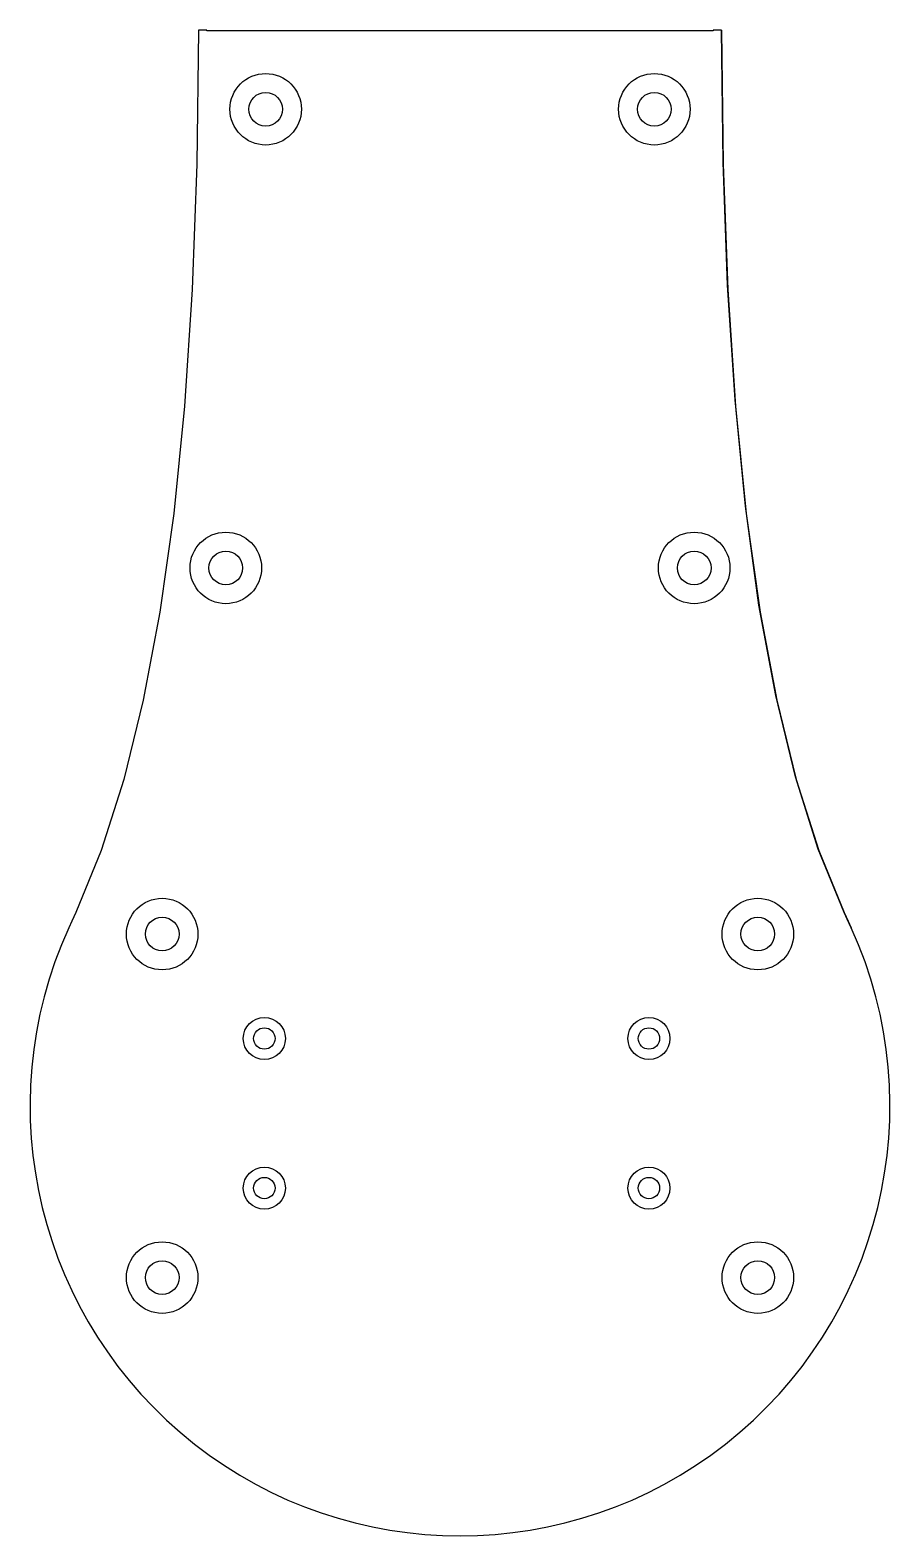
# Model space of a CAD drawing. Extents: x -51 to 51, y -147 to 32.
import ezdxf

# ---------------------------------------------------------------- set-up
doc = ezdxf.new("R2010")
doc.units = 0
doc.layers.add('MODELSKETCH_VISIBLE', color=7, linetype='CONTINUOUS')

msp = doc.modelspace()

# ---------------------------------------------------------------- linework, layer by layer
at = {"layer": 'MODELSKETCH_VISIBLE'}
for p, q in [((-30.1, 31.66), (-31.1, 31.66)), ((-30.1, 31.56), (-30.1, 31.66)), ((30.1, 31.56), (-30.1, 31.56)), ((30.1, 31.56), (-30.1, 31.56)), ((30.1, 31.66), (30.1, 31.56)), ((31.1, 31.66), (30.1, 31.66))]:
    msp.add_line(p, q, dxfattribs=at)
for points in [[(-31.1, 31.66), (-31.28, 15.72), (-31.83, 0.83), (-32.75, -13), (-34.03, -25.77), (-35.67, -37.48), (-37.65, -47.94), (-39.97, -57.38), (-42.64, -65.8), (-45.65, -73.18)], [(-31.1, 31.66), (-31.28, 15.72), (-31.83, 0.83), (-32.75, -13), (-34.03, -25.77), (-35.67, -37.48), (-37.65, -47.94), (-39.97, -57.38), (-42.64, -65.8), (-45.65, -73.18)], [(45.65, -73.18), (42.58, -65.65), (39.88, -57.06), (37.53, -47.4), (35.54, -36.67), (33.92, -24.89), (32.69, -12.28), (31.8, 1.35), (31.27, 15.99), (31.1, 31.66)], [(31.1, 31.66), (31.28, 15.72), (31.83, 0.83), (32.75, -13), (34.03, -25.77), (35.67, -37.48), (37.65, -47.94), (39.97, -57.38), (42.64, -65.8), (45.65, -73.18)], [(-45.65, -73.18), (-46.13, -74.2), (-46.51, -74.99)], [(-45.65, -73.18), (-46.13, -74.2), (-46.51, -74.99)], [(46.51, -74.99), (46.02, -73.98), (45.65, -73.18)], [(45.65, -73.18), (46.13, -74.2), (46.51, -74.99)]]:
    msp.add_lwpolyline(points, dxfattribs=at)
for centre, radius in [((-23.1, 22.26), 4.25), ((23.1, 22.26), 4.25), ((-23.1, 22.26), 2), ((23.1, 22.26), 2), ((-27.84, -32.24), 4.25), ((27.84, -32.24), 4.25), ((-27.84, -32.24), 2), ((27.84, -32.24), 2), ((-35.4, -75.74), 4.25), ((35.4, -75.74), 4.25), ((-35.4, -75.74), 2), ((35.4, -75.74), 2), ((-23.26, -88.15), 2.5), ((22.46, -88.15), 2.5), ((-23.26, -88.15), 1.27), ((22.46, -88.15), 1.27), ((-23.26, -105.93), 2.5), ((22.46, -105.93), 2.5), ((-23.26, -105.93), 1.27), ((22.46, -105.93), 1.27), ((-35.4, -116.56), 4.25), ((35.4, -116.56), 4.25), ((-35.4, -116.56), 2), ((35.4, -116.56), 2)]:
    msp.add_circle(centre, radius, dxfattribs=at)
msp.add_arc((0, -96.15), 51.1, 155.5351, 24.4649, dxfattribs=at)
msp.add_arc((0, -96.15), 51.1, 155.5351, 24.4649, dxfattribs=at)
msp.add_arc((0, -96.15), 51.1, 155.5351, 24.4649, dxfattribs=at)

doc.saveas('drawing.dxf')
